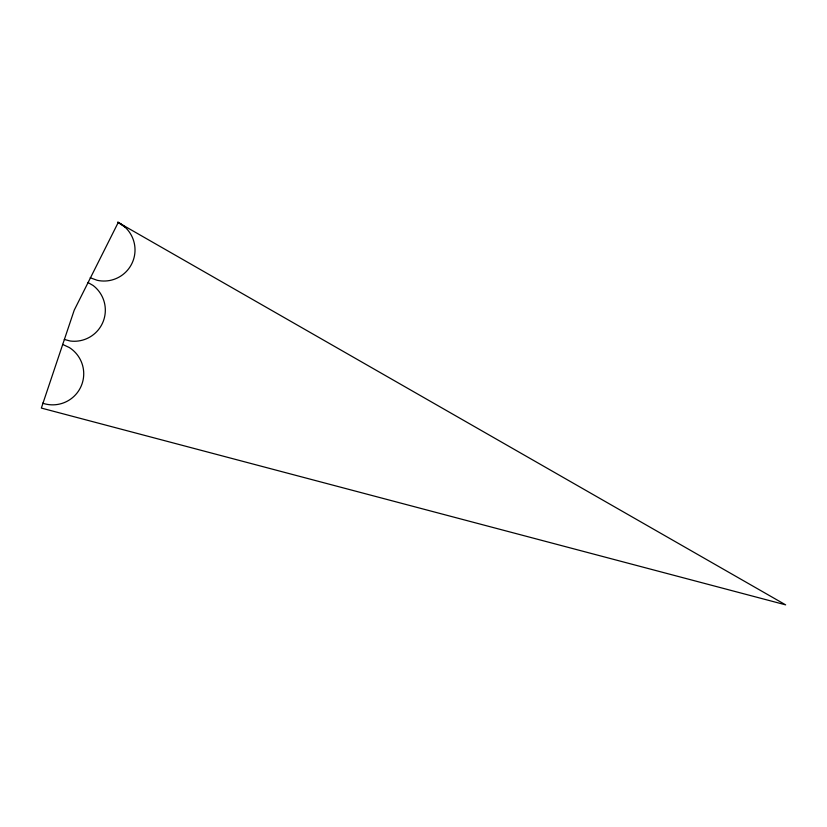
<?xml version="1.0" encoding="UTF-8"?>
<svg xmlns="http://www.w3.org/2000/svg" width="827" height="827" viewBox="0 0 827 827"><rect width="100%" height="100%" fill="white"/><g stroke="black" fill="none" stroke-linecap="round" stroke-linejoin="round"><path stroke-width="1.24" d="M90.215 277.758L97.193 280.301A31.085 31.085 0 0 0 118.282 222.38L74.223 310.177L41.35 408.073L785.65 604.857L117.641 222.143L124.929 227.032M64.299 339.432L70.171 341.003A31.085 31.085 0 0 0 93.151 285.511L87.889 282.472M62.614 344.404L69.344 347.547A31.085 31.085 0 0 1 43.293 403.411L42.673 403.131"/></g></svg>
